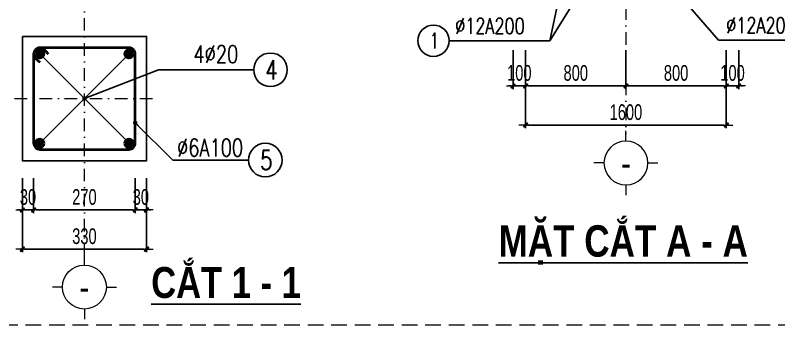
# Model space of a CAD drawing. Header units: millimetres. Extents: x -178395 to 493851, y -561170 to -280028.
# Drawn here: x -61469 to -55382, y -457249 to -454784 of the extents above; entities that cross this region are included whole.
import ezdxf
from ezdxf.enums import TextEntityAlignment as Align

# ---------------------------------------------------------------- set-up
doc = ezdxf.new("R2010")
doc.units = ezdxf.units.MM
doc.header["$MEASUREMENT"] = 0
doc.header["$PDMODE"] = 32
doc.linetypes.add('DASHDOT', pattern=[1, 0.5, -0.25, 0, -0.25])
doc.linetypes.add('HIDDEN', pattern=[0.375, 0.25, -0.125])
doc.layers.get('Defpoints').update_dxf_attribs({"color": 1})
for name, color, linetype, lineweight in [('LC Dim', 8, 'Continuous', 18), ('LC ISO', 153, 'Continuous', 13), ('LC MANH DUT', 35, 'HIDDEN', 5), ('LC Net dam2', 6, 'Continuous', 40), ('LC Net dam3', 1, 'Continuous', 60), ('LC Net manh', 133, 'Continuous', 5), ('LC Net thay', 63, 'Continuous', 25), ('LC Net truc', 79, 'DASHDOT', 13), ('LC Text1', 3, 'Continuous', 20), ('LC Text2', 7, 'Continuous', 25)]:
    doc.layers.add(name, color=color, linetype=linetype, lineweight=lineweight)
doc.styles.add('HOATBIF', font='hoatbif.shx', dxfattribs={"width": 0.7})
doc.styles.add('LC 1', font='VHAVANB.TTF')
doc.styles.add('LC 3', font='vnsimli.shx', dxfattribs={"width": 0.75})
doc.styles.add('LC3', font='VHARIALB.TTF', dxfattribs={"width": 0.8})
doc.dimstyles.new('1-100(1-50)', dxfattribs={"dimscale": 50, "dimtxt": 2.5, "dimasz": 0.35, "dimexe": 0.5, "dimexo": 0, "dimgap": 0.8, "dimtad": 1, "dimdec": 0, "dimzin": 0, "dimdsep": 46, "dimtxsty": 'HOATBIF', "dimblk1": 'DOT', "dimblk2": 'DOT', "dimsah": 1, "dimcen": -1, "dimdle": 1, "dimclrd": 256, "dimclre": 256, "dimclrt": 4, "dimadec": 3, "dimazin": 2, "dimtfac": 0.333333, "dimtdec": 0, "dimtix": 1, "dimtmove": 2, "dimatfit": 3, "dimldrblk": 'DOT', "dimfxl": 1, "dimtvp": 0.833333, "dimtolj": 1, "dimtzin": 0, "dimarcsym": 0})

# ---------------------------------------------------------------- blocks, each defined once
blk = doc.blocks.new('DOT')
at = {"layer": 'LC Dim'}
blk.add_line((-3, 0), (3, 0), dxfattribs=at)
at = {"layer": 'LC Dim', "color": 4}
blk.add_line((-1, -1), (1, 1), dxfattribs=at)
blk.add_lwpolyline([(0.5, 1), (-1, -0.5), (-0.5, -1), (1, 0.5)], close=True, dxfattribs=at)
blk = doc.blocks.new('*D228')
at = {"layer": 'Defpoints', "color": 0, "ltscale": 2, "transparency": 16777216}
for p in [(-56600.3, -455061.9), (-55800.3, -455061.9), (-56600.3, -455346.5)]:
    blk.add_point(p, dxfattribs=at)
at = {"layer": 'LC Dim', "lineweight": -2, "ltscale": 2, "transparency": 16777216}
for p, q in [((-56600.3, -455061.9), (-56600.3, -455371.5)), ((-55800.3, -455061.9), (-55800.3, -455371.5)), ((-55817.8, -455346.5), (-56582.8, -455346.5))]:
    blk.add_line(p, q, dxfattribs=at)
at = {"layer": 'LC Dim', "lineweight": -2, "ltscale": 2, "transparency": 16777216, "xscale": 17.5, "yscale": 17.5, "zscale": 17.5, "rotation": 180}
blk.add_blockref('DOT', (-56600.3, -455346.5), dxfattribs=at)
at = {"layer": 'LC Dim', "lineweight": -2, "ltscale": 2, "transparency": 16777216, "xscale": 17.5, "yscale": 17.5, "zscale": 17.5}
blk.add_blockref('DOT', (-55800.3, -455346.5), dxfattribs=at)
at = {"layer": 'LC Dim', "color": 4, "ltscale": 2, "transparency": 16777216, "insert": (-56200.3, -455244), "char_height": 125, "attachment_point": 5, "style": 'HOATBIF'}
blk.add_mtext('\\A1;800', dxfattribs=at)
blk = doc.blocks.new('_Dot')
at = {"color": 0, "linetype": 'ByBlock', "lineweight": -2}
blk.add_line((-0.5, 0), (-1, 0), dxfattribs=at)
at = {"color": 0, "linetype": 'ByBlock', "const_width": 0.5}
blk.add_lwpolyline([(-0.25, 0, 1), (0.25, 0, 1)], format="xyb", close=True, dxfattribs=at)
blk = doc.blocks.new('*D229')
at = {"layer": 'Defpoints', "color": 0, "ltscale": 2, "transparency": 16777216}
for p in [(-57400.3, -455061.9), (-56600.3, -455061.9), (-57400.3, -455346.5)]:
    blk.add_point(p, dxfattribs=at)
at = {"layer": 'LC Dim', "lineweight": -2, "ltscale": 2, "transparency": 16777216}
for p, q in [((-57400.3, -455061.9), (-57400.3, -455371.5)), ((-56600.3, -455061.9), (-56600.3, -455371.5)), ((-56617.8, -455346.5), (-57382.8, -455346.5))]:
    blk.add_line(p, q, dxfattribs=at)
at = {"layer": 'LC Dim', "lineweight": -2, "ltscale": 2, "transparency": 16777216, "xscale": 17.5, "yscale": 17.5, "zscale": 17.5, "rotation": 180}
blk.add_blockref('DOT', (-57400.3, -455346.5), dxfattribs=at)
at = {"layer": 'LC Dim', "lineweight": -2, "ltscale": 2, "transparency": 16777216, "xscale": 17.5, "yscale": 17.5, "zscale": 17.5}
blk.add_blockref('DOT', (-56600.3, -455346.5), dxfattribs=at)
at = {"layer": 'LC Dim', "color": 4, "ltscale": 2, "transparency": 16777216, "insert": (-57000.3, -455244), "char_height": 125, "attachment_point": 5, "style": 'HOATBIF'}
blk.add_mtext('\\A1;800', dxfattribs=at)
blk = doc.blocks.new('*D230')
at = {"layer": 'Defpoints', "color": 0, "ltscale": 2, "transparency": 16777216}
for p in [(-57400.3, -455061.9), (-55800.3, -455061.9), (-57400.3, -455659)]:
    blk.add_point(p, dxfattribs=at)
at = {"layer": 'LC Dim', "lineweight": -2, "ltscale": 2, "transparency": 16777216}
for p, q in [((-57400.3, -455061.9), (-57400.3, -455684)), ((-55800.3, -455061.9), (-55800.3, -455684)), ((-55817.8, -455659), (-57382.8, -455659))]:
    blk.add_line(p, q, dxfattribs=at)
at = {"layer": 'LC Dim', "lineweight": -2, "ltscale": 2, "transparency": 16777216, "xscale": 17.5, "yscale": 17.5, "zscale": 17.5, "rotation": 180}
blk.add_blockref('DOT', (-57400.3, -455659), dxfattribs=at)
at = {"layer": 'LC Dim', "lineweight": -2, "ltscale": 2, "transparency": 16777216, "xscale": 17.5, "yscale": 17.5, "zscale": 17.5}
blk.add_blockref('DOT', (-55800.3, -455659), dxfattribs=at)
at = {"layer": 'LC Dim', "color": 4, "ltscale": 2, "transparency": 16777216, "insert": (-56600.3, -455556.5), "char_height": 125, "attachment_point": 5, "style": 'HOATBIF'}
blk.add_mtext('\\A1;1600', dxfattribs=at)
blk = doc.blocks.new('*D231')
at = {"layer": 'Defpoints', "color": 0, "ltscale": 2, "transparency": 16777216}
for p in [(-55800.3, -455061.9), (-55700.3, -455061.9), (-55700.3, -455346.5)]:
    blk.add_point(p, dxfattribs=at)
at = {"layer": 'LC Dim', "lineweight": -2, "ltscale": 2, "transparency": 16777216}
for p, q in [((-55800.3, -455061.9), (-55800.3, -455371.5)), ((-55700.3, -455061.9), (-55700.3, -455371.5)), ((-55817.8, -455346.5), (-55835.3, -455346.5)), ((-55800.3, -455346.5), (-55700.3, -455346.5)), ((-55682.8, -455346.5), (-55665.3, -455346.5))]:
    blk.add_line(p, q, dxfattribs=at)
at = {"layer": 'LC Dim', "lineweight": -2, "ltscale": 2, "transparency": 16777216, "xscale": 17.5, "yscale": 17.5, "zscale": 17.5}
blk.add_blockref('DOT', (-55800.3, -455346.5), dxfattribs=at)
at = {"layer": 'LC Dim', "lineweight": -2, "ltscale": 2, "transparency": 16777216, "xscale": 17.5, "yscale": 17.5, "zscale": 17.5, "rotation": 180}
blk.add_blockref('DOT', (-55700.3, -455346.5), dxfattribs=at)
at = {"layer": 'LC Dim', "color": 4, "ltscale": 2, "transparency": 16777216, "insert": (-55750.3, -455244), "char_height": 125, "attachment_point": 5, "style": 'HOATBIF'}
blk.add_mtext('\\A1;100', dxfattribs=at)
blk = doc.blocks.new('*D232')
at = {"layer": 'Defpoints', "color": 0, "ltscale": 2, "transparency": 16777216}
for p in [(-57500.3, -455061.9), (-57400.3, -455061.9), (-57500.3, -455346.5)]:
    blk.add_point(p, dxfattribs=at)
at = {"layer": 'LC Dim', "lineweight": -2, "ltscale": 2, "transparency": 16777216}
for p, q in [((-57500.3, -455061.9), (-57500.3, -455371.5)), ((-57400.3, -455061.9), (-57400.3, -455371.5)), ((-57517.8, -455346.5), (-57535.3, -455346.5)), ((-57400.3, -455346.5), (-57500.3, -455346.5)), ((-57382.8, -455346.5), (-57365.3, -455346.5))]:
    blk.add_line(p, q, dxfattribs=at)
at = {"layer": 'LC Dim', "lineweight": -2, "ltscale": 2, "transparency": 16777216, "xscale": 17.5, "yscale": 17.5, "zscale": 17.5}
blk.add_blockref('DOT', (-57500.3, -455346.5), dxfattribs=at)
at = {"layer": 'LC Dim', "lineweight": -2, "ltscale": 2, "transparency": 16777216, "xscale": 17.5, "yscale": 17.5, "zscale": 17.5, "rotation": 180}
blk.add_blockref('DOT', (-57400.3, -455346.5), dxfattribs=at)
at = {"layer": 'LC Dim', "color": 4, "ltscale": 2, "transparency": 16777216, "insert": (-57450.3, -455244), "char_height": 125, "attachment_point": 5, "style": 'HOATBIF'}
blk.add_mtext('\\A1;100', dxfattribs=at)
blk = doc.blocks.new('TIEUDE1')
at = {"layer": 'LC Text2', "color": 7, "style": 'LC 1'}
blk.add_attdef('TIªU§Ò', text='', height=5, dxfattribs=at).set_placement((0, 0), align=Align.BOTTOM_CENTER)
blk.add_attdef('TL', text='', height=3, dxfattribs=at).set_placement((0, -2), align=Align.TOP_CENTER)
blk = doc.blocks.new('TTRUC')
at = {"layer": 'LC ISO'}
for p, q in [((0, 6.95), (0, 10.13)), ((-6.95, 0), (-10.13, 0)), ((6.95, 0), (10.13, 0)), ((0, -6.95), (0, -10.13))]:
    blk.add_line(p, q, dxfattribs=at)
at = {"layer": 'LC Net manh'}
blk.add_circle((0, 0), 6.95, dxfattribs=at)
blk = doc.blocks.new('theptron1')
at = {"layer": 'LC Net dam3'}
for p, q in [((-0.5, 0), (0.5, 0)), ((-0.35, 0.35), (0.35, -0.35)), ((0.35, 0.35), (-0.35, -0.35)), ((0, 0.5), (0, -0.5))]:
    blk.add_line(p, q, dxfattribs=at)
blk.add_circle((0, 0), 0.5, dxfattribs=at)
blk = doc.blocks.new('*D145')
at = {"layer": 'Defpoints', "color": 0, "ltscale": 2, "transparency": 16777216}
for p in [(-61412.7, -456081.4), (-61322.7, -456081.4), (-61322.7, -456334.9)]:
    blk.add_point(p, dxfattribs=at)
at = {"layer": 'LC Dim', "lineweight": -2, "ltscale": 2, "transparency": 16777216}
for p, q in [((-61412.7, -456081.4), (-61412.7, -456359.9)), ((-61322.7, -456081.4), (-61322.7, -456359.9)), ((-61430.2, -456334.9), (-61447.7, -456334.9)), ((-61412.7, -456334.9), (-61322.7, -456334.9)), ((-61305.2, -456334.9), (-61287.7, -456334.9))]:
    blk.add_line(p, q, dxfattribs=at)
at = {"layer": 'LC Dim', "lineweight": -2, "ltscale": 2, "transparency": 16777216, "xscale": 17.5, "yscale": 17.5, "zscale": 17.5}
blk.add_blockref('DOT', (-61412.7, -456334.9), dxfattribs=at)
at = {"layer": 'LC Dim', "lineweight": -2, "ltscale": 2, "transparency": 16777216, "xscale": 17.5, "yscale": 17.5, "zscale": 17.5, "rotation": 180}
blk.add_blockref('DOT', (-61322.7, -456334.9), dxfattribs=at)
at = {"layer": 'LC Dim', "color": 4, "ltscale": 2, "transparency": 16777216, "insert": (-61367.7, -456232.4), "char_height": 125, "attachment_point": 5, "style": 'HOATBIF'}
blk.add_mtext('\\A1;30', dxfattribs=at)
blk = doc.blocks.new('*D146')
at = {"layer": 'Defpoints', "color": 0, "ltscale": 2, "transparency": 16777216}
for p in [(-61322.7, -456081.4), (-60512.7, -456081.4), (-60512.7, -456334.9)]:
    blk.add_point(p, dxfattribs=at)
at = {"layer": 'LC Dim', "lineweight": -2, "ltscale": 2, "transparency": 16777216}
for p, q in [((-61322.7, -456081.4), (-61322.7, -456359.9)), ((-60512.7, -456081.4), (-60512.7, -456359.9)), ((-61305.2, -456334.9), (-60530.2, -456334.9))]:
    blk.add_line(p, q, dxfattribs=at)
at = {"layer": 'LC Dim', "lineweight": -2, "ltscale": 2, "transparency": 16777216, "xscale": 17.5, "yscale": 17.5, "zscale": 17.5, "rotation": 180}
blk.add_blockref('DOT', (-61322.7, -456334.9), dxfattribs=at)
at = {"layer": 'LC Dim', "lineweight": -2, "ltscale": 2, "transparency": 16777216, "xscale": 17.5, "yscale": 17.5, "zscale": 17.5}
blk.add_blockref('DOT', (-60512.7, -456334.9), dxfattribs=at)
at = {"layer": 'LC Dim', "color": 4, "ltscale": 2, "transparency": 16777216, "insert": (-60917.7, -456232.4), "char_height": 125, "attachment_point": 5, "style": 'HOATBIF'}
blk.add_mtext('\\A1;270', dxfattribs=at)
blk = doc.blocks.new('*D147')
at = {"layer": 'Defpoints', "color": 0, "ltscale": 2, "transparency": 16777216}
for p in [(-60512.7, -456081.4), (-60422.7, -456081.4), (-60422.7, -456334.9)]:
    blk.add_point(p, dxfattribs=at)
at = {"layer": 'LC Dim', "lineweight": -2, "ltscale": 2, "transparency": 16777216}
for p, q in [((-60512.7, -456081.4), (-60512.7, -456359.9)), ((-60422.7, -456081.4), (-60422.7, -456359.9)), ((-60530.2, -456334.9), (-60547.7, -456334.9)), ((-60512.7, -456334.9), (-60422.7, -456334.9)), ((-60405.2, -456334.9), (-60387.7, -456334.9))]:
    blk.add_line(p, q, dxfattribs=at)
at = {"layer": 'LC Dim', "lineweight": -2, "ltscale": 2, "transparency": 16777216, "xscale": 17.5, "yscale": 17.5, "zscale": 17.5}
blk.add_blockref('DOT', (-60512.7, -456334.9), dxfattribs=at)
at = {"layer": 'LC Dim', "lineweight": -2, "ltscale": 2, "transparency": 16777216, "xscale": 17.5, "yscale": 17.5, "zscale": 17.5, "rotation": 180}
blk.add_blockref('DOT', (-60422.7, -456334.9), dxfattribs=at)
at = {"layer": 'LC Dim', "color": 4, "ltscale": 2, "transparency": 16777216, "insert": (-60467.7, -456232.4), "char_height": 125, "attachment_point": 5, "style": 'HOATBIF'}
blk.add_mtext('\\A1;30', dxfattribs=at)
blk = doc.blocks.new('*D148')
at = {"layer": 'Defpoints', "color": 0, "ltscale": 2, "transparency": 16777216}
for p in [(-61412.7, -456081.4), (-60422.7, -456081.4), (-60422.7, -456647.4)]:
    blk.add_point(p, dxfattribs=at)
at = {"layer": 'LC Dim', "lineweight": -2, "ltscale": 2, "transparency": 16777216}
for p, q in [((-61412.7, -456081.4), (-61412.7, -456672.4)), ((-60422.7, -456081.4), (-60422.7, -456672.4)), ((-61395.2, -456647.4), (-60440.2, -456647.4))]:
    blk.add_line(p, q, dxfattribs=at)
at = {"layer": 'LC Dim', "lineweight": -2, "ltscale": 2, "transparency": 16777216, "xscale": 17.5, "yscale": 17.5, "zscale": 17.5, "rotation": 180}
blk.add_blockref('DOT', (-61412.7, -456647.4), dxfattribs=at)
at = {"layer": 'LC Dim', "lineweight": -2, "ltscale": 2, "transparency": 16777216, "xscale": 17.5, "yscale": 17.5, "zscale": 17.5}
blk.add_blockref('DOT', (-60422.7, -456647.4), dxfattribs=at)
at = {"layer": 'LC Dim', "color": 4, "ltscale": 2, "transparency": 16777216, "insert": (-60917.7, -456544.9), "char_height": 125, "attachment_point": 5, "style": 'HOATBIF'}
blk.add_mtext('\\A1;330', dxfattribs=at)

msp = doc.modelspace()

# ---------------------------------------------------------------- linework, layer by layer
at = {"layer": 'LC Dim', "ltscale": 2}
for p, q in [((-61273.8, -455091), (-60560.8, -455804.1)), ((-60560.8, -455091), (-61273.8, -455804.1))]:
    msp.add_line(p, q, dxfattribs=at)
at = {"layer": 'LC MANH DUT', "ltscale": 500}
msp.add_line((-66074.7, -457249.5), (-47699.7, -457249.5), dxfattribs=at)
at = {"layer": 'LC Net dam2'}
for p, q in [((-61250, -455042.9), (-61206.9, -455091.2)), ((-61322.7, -455114.2), (-61273.6, -455157.9))]:
    msp.add_line(p, q, dxfattribs=at)
msp.add_lwpolyline([(-61322.7, -455094), (-61322.7, -455801.9, 0.414214), (-61271.6, -455852.9), (-60563.7, -455852.9, 0.414214), (-60512.7, -455801.9), (-60512.7, -455094, 0.414214), (-60563.7, -455042.9), (-61271.6, -455042.9, 0.414214)], format="xyb", close=True, dxfattribs=at)
at = {"layer": 'LC Net thay'}
msp.add_lwpolyline([(-61412.7, -454952.9), (-61412.7, -455942.9), (-60422.7, -455942.9), (-60422.7, -454952.9)], close=True, dxfattribs=at)
at = {"layer": 'LC Net truc', "ltscale": 200}
for p, q in [((-56600.3, -450917.1), (-56600.3, -455731.1)), ((-60917.7, -456706.8), (-60917.7, -454603.7)), ((-62075.7, -455447.9), (-60364.4, -455447.9))]:
    msp.add_line(p, q, dxfattribs=at)
at = {"layer": 'LC Text2', "ltscale": 100}
for centre, radius in [((-58134.6, -454986.6), 125), ((-59433.9, -455218.4), 133.8), ((-59474.9, -455937.7), 133.8)]:
    msp.add_circle(centre, radius, dxfattribs=at)

# ---------------------------------------------------------------- block references
at = {"layer": 'LC Dim', "yscale": 60.00000000069849}
for p, xscale, zscale in [((-61273.8, -455091), -60.00000000069849, 60.00000000064909), ((-60561.5, -455091), 60.00000000069849, 60.00000000069849)]:
    msp.add_blockref('theptron1', p, dxfattribs=dict(at, xscale=xscale, zscale=zscale))
for p, xscale, zscale, rotation in [((-61273.8, -455804.8), 60.00000000069849, 60.00000000069849, 180.0000000004822), ((-60561.5, -455804.8), -60.00000000069849, 60.00000000064909, 180)]:
    msp.add_blockref('theptron1', p, dxfattribs=dict(at, xscale=xscale, zscale=zscale, rotation=rotation))
at = {"layer": 'LC ISO', "yscale": 25.19610424696835, "zscale": 25.19610424696835}
for p, xscale in [((-56600.3, -455960.9), -25.19610424696835), ((-60917.7, -456949.5), 25.19610424696835)]:
    msp.add_blockref('TTRUC', p, dxfattribs=dict(at, xscale=xscale))
at = {"layer": 'LC Text2'}
ref = msp.add_blockref('TIEUDE1', (-56602.9, -456782.2), dxfattribs=dict(at, xscale=-50.8, yscale=50.8, zscale=50.8))
ref.add_attrib('TIªU§Ò', '%%UmÆt c¾t A - A', dxfattribs={"color": 7, "height": 250.16, "style": 'LC3', "width": 0.8}).set_placement((-56621.7, -456782.2), align=Align.BOTTOM_CENTER)
ref = msp.add_blockref('TIEUDE1', (-59782.8, -457110.1), dxfattribs=dict(at, xscale=-50.00000000009664, yscale=50.00000000009664, zscale=50.00000000009664))
ref.add_attrib('TIªU§Ò', '%%Uc¾t 1 - 1', dxfattribs={"color": 7, "height": 246.221, "style": 'LC3', "width": 0.8}).set_placement((-59788.7, -457110.1), align=Align.BOTTOM_CENTER)

# ---------------------------------------------------------------- texts
at = {"layer": 'LC Text1', "ltscale": 0.2, "style": 'LC 1', "width": 0.9}
for p in [(-56600.2, -456121.4), (-60917.7, -457110)]:
    msp.add_text('-', height=197.3, dxfattribs=at).set_placement(p, align=Align.BOTTOM_CENTER)
at = {"layer": 'LC Text2', "linetype": 'ByBlock', "style": 'LC 3', "width": 0.75}
for s, height, p in [('%%C12A200', 125, (-57961.7, -454931.2)), ('%%C12A200', 125, (-55800.7, -454926.2)), ('4%%C20', 138.89, (-60048.3, -455163)), ('%%C6A100', 138.89, (-60179, -455907.9))]:
    msp.add_text(s, height=height, dxfattribs=at).set_placement(p)
at = {"layer": 'LC Text2', "ltscale": 100, "style": 'LC 3', "width": 0.75}
for s, height, p in [('1', 125, (-58127, -454986.6)), ('4', 152.8, (-59426.4, -455218.4)), ('5', 152.8, (-59467.4, -455937.7))]:
    msp.add_text(s, height=height, dxfattribs=at).set_placement(p, align=Align.MIDDLE_CENTER)

# ---------------------------------------------------------------- dimensions: what is measured, and where the dimension line sits
at = {"layer": 'LC Dim', "ltscale": 2}
for base, p1, p2, picture, middle in [((-57500.3, -455346.5), (-57400.3, -455061.9), (-57500.3, -455061.9), '*D232', (-57450.3, -455244)), ((-57400.3, -455346.5), (-56600.3, -455061.9), (-57400.3, -455061.9), '*D229', (-57000.3, -455244)), ((-57400.3, -455659), (-55800.3, -455061.9), (-57400.3, -455061.9), '*D230', (-56600.3, -455556.5)), ((-56600.3, -455346.5), (-55800.3, -455061.9), (-56600.3, -455061.9), '*D228', (-56200.3, -455244)), ((-55700.3, -455346.5), (-55800.3, -455061.9), (-55700.3, -455061.9), '*D231', (-55750.3, -455244))]:
    dim = msp.add_linear_dim(base=base, p1=p1, p2=p2, angle=180, dimstyle='1-100(1-50)', dxfattribs=at)
    dim.commit()
    dim.dimension.update_dxf_attribs({"geometry": picture, "text_midpoint": middle})
for base, p1, p2, picture, middle in [((-61322.7, -456334.9), (-61412.7, -456081.4), (-61322.7, -456081.4), '*D145', (-61367.7, -456232.4)), ((-60422.7, -456647.4), (-61412.7, -456081.4), (-60422.7, -456081.4), '*D148', (-60917.7, -456544.9)), ((-60512.7, -456334.9), (-61322.7, -456081.4), (-60512.7, -456081.4), '*D146', (-60917.7, -456232.4)), ((-60422.7, -456334.9), (-60512.7, -456081.4), (-60422.7, -456081.4), '*D147', (-60467.7, -456232.4))]:
    dim = msp.add_linear_dim(base=base, p1=p1, p2=p2, dimstyle='1-100(1-50)', override={"dimlfac": 0.333333}, dxfattribs=at)
    dim.commit()
    dim.dimension.update_dxf_attribs({"geometry": picture, "text_midpoint": middle})

# ---------------------------------------------------------------- leaders
for points in [[(-56900.3, -454490.6), (-57208.2, -454986.6), (-58000.8, -454986.6)], [(-57100.3, -454490.6), (-57208.2, -454986.6), (-58000.8, -454986.6)], [(-56264.1, -454520.6), (-55861.1, -454981.6), (-55199.5, -454981.6)], [(-60917.7, -455447.2), (-60327.2, -455218.4), (-59567.7, -455218.4)], [(-60512.7, -455640.2), (-60212.5, -455937.7), (-59608.7, -455937.7)]]:
    msp.add_leader(points, dimstyle='1-100(1-50)', override={"dimasz": 0.7}, dxfattribs=at)

doc.saveas('drawing.dxf')
